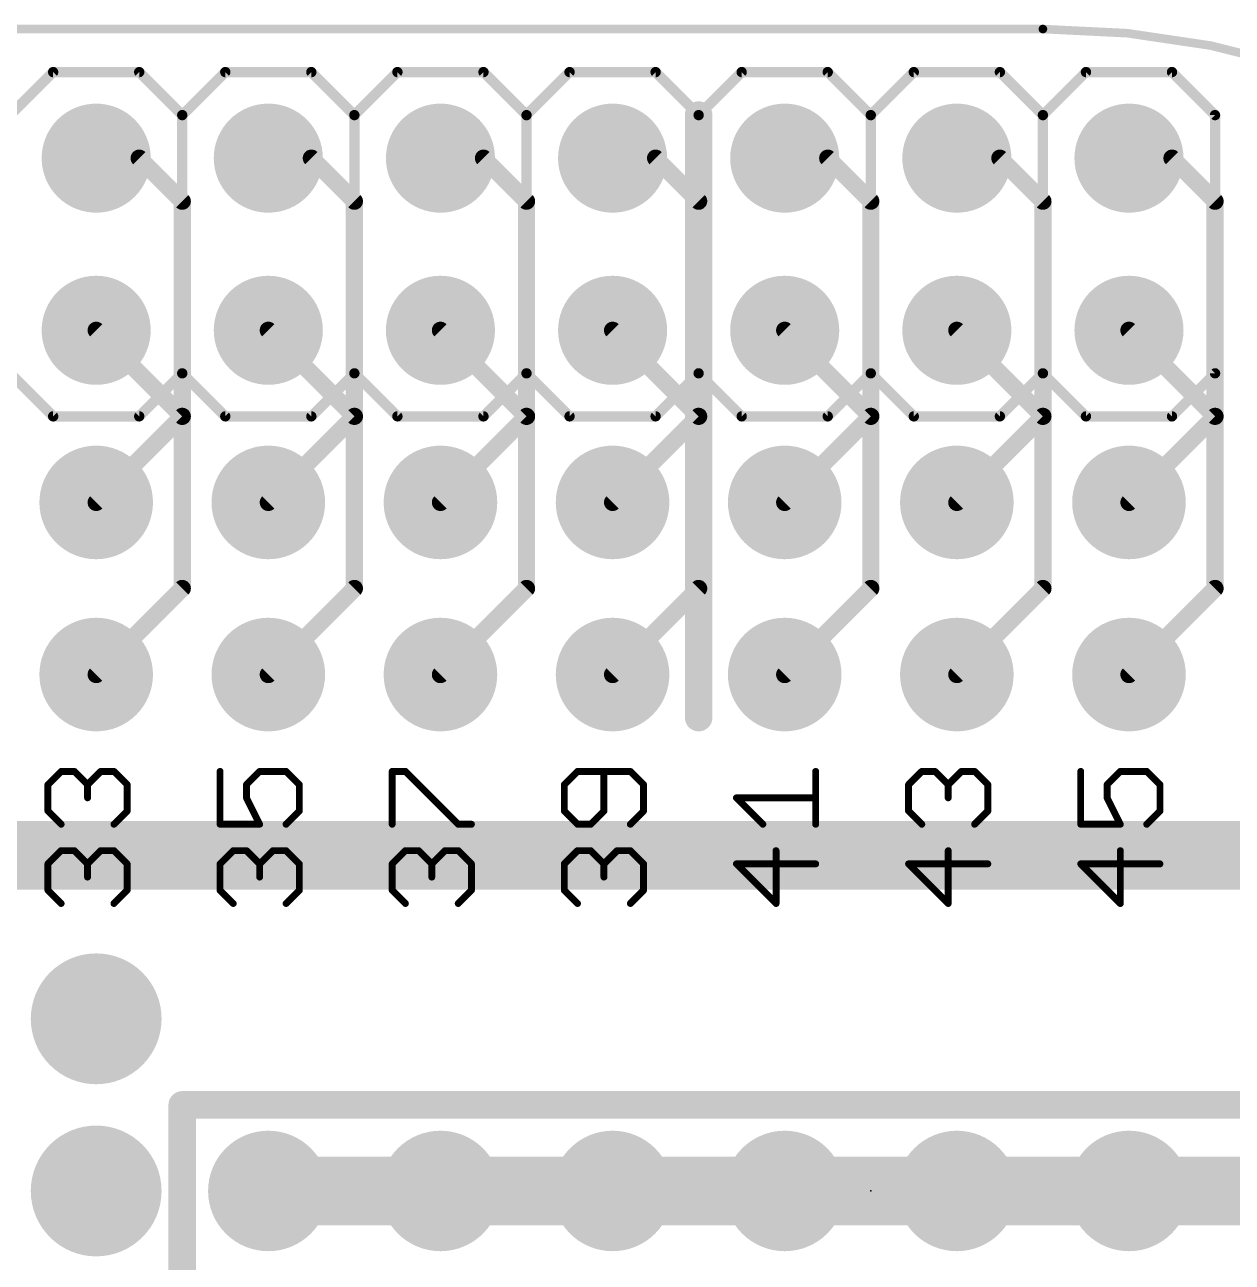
# Model space of a CAD drawing. Extents: x 0 to 86.4, y -0.1 to 54.7.
# Drawn here: x 58.64 to 76.45, y 36.41 to 54.67 of the extents above; entities that cross this region are included whole.
import ezdxf

# ---------------------------------------------------------------- set-up
doc = ezdxf.new("R2010")
doc.units = 0
for name, color, linetype in [('1', 12, 'CONTINUOUS'), ('16', 132, 'CONTINUOUS'), ('17', 110, 'CONTINUOUS'), ('20', 53, 'CONTINUOUS'), ('21', 40, 'CONTINUOUS'), ('23', 53, 'CONTINUOUS')]:
    doc.layers.add(name, color=color, linetype=linetype)

# ---------------------------------------------------------------- blocks, each defined once
blk = doc.blocks.new('ROUNDP')
at = {"const_width": 0.5}
blk.add_lwpolyline([(0, -0.25, 1), (0, 0.25, 1), (0, -0.25)], format="xyb", dxfattribs=at)

msp = doc.modelspace()

# ---------------------------------------------------------------- linework, layer by layer
at = {"layer": '1'}
for points, const_width in [([(60.325, 52.705), (59.69, 52.705)], 0.254), ([(60.96, 52.07), (60.325, 52.705)], 0.254), ([(62.865, 52.705), (62.23, 52.705)], 0.254), ([(63.5, 52.07), (62.865, 52.705)], 0.254), ([(65.405, 52.705), (64.77, 52.705)], 0.254), ([(66.04, 52.07), (65.405, 52.705)], 0.254), ([(67.945, 52.705), (67.31, 52.705)], 0.254), ([(68.58, 52.07), (67.945, 52.705)], 0.254), ([(70.485, 52.705), (69.85, 52.705)], 0.254), ([(71.12, 52.07), (70.485, 52.705)], 0.254), ([(73.025, 52.705), (72.39, 52.705)], 0.254), ([(73.66, 52.07), (73.025, 52.705)], 0.254), ([(75.565, 52.705), (74.93, 52.705)], 0.254), ([(76.2, 52.07), (75.565, 52.705)], 0.254), ([(60.96, 48.895), (60.96, 52.07)], 0.254), ([(63.5, 48.895), (63.5, 52.07)], 0.254), ([(66.04, 48.895), (66.04, 52.07)], 0.254), ([(68.58, 48.895), (68.58, 52.07)], 0.254), ([(71.12, 48.895), (71.12, 52.07)], 0.254), ([(73.66, 48.895), (73.66, 52.07)], 0.254), ([(76.2, 48.895), (76.2, 52.07)], 0.254), ([(59.69, 47.625), (60.96, 48.895)], 0.254), ([(62.23, 47.625), (63.5, 48.895)], 0.254), ([(64.77, 47.625), (66.04, 48.895)], 0.254), ([(67.31, 47.625), (68.58, 48.895)], 0.254), ([(69.85, 47.625), (71.12, 48.895)], 0.254), ([(72.39, 47.625), (73.66, 48.895)], 0.254), ([(74.93, 47.625), (76.2, 48.895)], 0.254), ([(64.77, 37.465), (62.23, 37.465)], 1.016), ([(67.31, 37.465), (64.77, 37.465)], 1.016), ([(69.85, 37.465), (67.31, 37.465)], 1.016), ([(72.39, 37.465), (69.85, 37.465)], 1.016), ([(74.93, 37.465), (72.39, 37.465)], 1.016), ([(77.47, 37.465), (74.93, 37.465)], 1.016)]:
    msp.add_lwpolyline(points, dxfattribs=dict(at, const_width=const_width))
for points, const_width in [([(59.69, 52.7685, 1), (59.69, 52.6415)], 0.127), ([(60.3699, 52.7499, 1), (60.2801, 52.6601)], 0.127), ([(60.325, 52.6415, 1), (60.325, 52.7685)], 0.127), ([(62.23, 52.7685, 1), (62.23, 52.6415)], 0.127), ([(62.9099, 52.7499, 1), (62.8201, 52.6601)], 0.127), ([(62.865, 52.6415, 1), (62.865, 52.7685)], 0.127), ([(64.77, 52.7685, 1), (64.77, 52.6415)], 0.127), ([(65.4499, 52.7499, 1), (65.3601, 52.6601)], 0.127), ([(65.405, 52.6415, 1), (65.405, 52.7685)], 0.127), ([(67.31, 52.7685, 1), (67.31, 52.6415)], 0.127), ([(67.9899, 52.7499, 1), (67.9001, 52.6601)], 0.127), ([(67.945, 52.6415, 1), (67.945, 52.7685)], 0.127), ([(69.85, 52.7685, 1), (69.85, 52.6415)], 0.127), ([(70.5299, 52.7499, 1), (70.4401, 52.6601)], 0.127), ([(70.485, 52.6415, 1), (70.485, 52.7685)], 0.127), ([(72.39, 52.7685, 1), (72.39, 52.6415)], 0.127), ([(73.0699, 52.7499, 1), (72.9801, 52.6601)], 0.127), ([(73.025, 52.6415, 1), (73.025, 52.7685)], 0.127), ([(74.93, 52.7685, 1), (74.93, 52.6415)], 0.127), ([(75.6099, 52.7499, 1), (75.5201, 52.6601)], 0.127), ([(75.565, 52.6415, 1), (75.565, 52.7685)], 0.127), ([(61.0235, 52.07, 1), (60.8965, 52.07)], 0.127), ([(60.9151, 52.0251, 1), (61.0049, 52.1149)], 0.127), ([(63.5635, 52.07, 1), (63.4365, 52.07)], 0.127), ([(63.4551, 52.0251, 1), (63.5449, 52.1149)], 0.127), ([(66.1035, 52.07, 1), (65.9765, 52.07)], 0.127), ([(65.9951, 52.0251, 1), (66.0849, 52.1149)], 0.127), ([(68.6435, 52.07, 1), (68.5165, 52.07)], 0.127), ([(68.5351, 52.0251, 1), (68.6249, 52.1149)], 0.127), ([(71.1835, 52.07, 1), (71.0565, 52.07)], 0.127), ([(71.0751, 52.0251, 1), (71.1649, 52.1149)], 0.127), ([(73.7235, 52.07, 1), (73.5965, 52.07)], 0.127), ([(73.6151, 52.0251, 1), (73.7049, 52.1149)], 0.127), ([(76.2635, 52.07, 1), (76.1365, 52.07)], 0.127), ([(76.1551, 52.0251, 1), (76.2449, 52.1149)], 0.127), ([(60.8965, 48.895, 1), (61.0235, 48.895)], 0.127), ([(61.0049, 48.8501, 1), (60.9151, 48.9399)], 0.127), ([(63.4365, 48.895, 1), (63.5635, 48.895)], 0.127), ([(63.5449, 48.8501, 1), (63.4551, 48.9399)], 0.127), ([(65.9765, 48.895, 1), (66.1035, 48.895)], 0.127), ([(66.0849, 48.8501, 1), (65.9951, 48.9399)], 0.127), ([(68.5165, 48.895, 1), (68.6435, 48.895)], 0.127), ([(68.6249, 48.8501, 1), (68.5351, 48.9399)], 0.127), ([(71.0565, 48.895, 1), (71.1835, 48.895)], 0.127), ([(71.1649, 48.8501, 1), (71.0751, 48.9399)], 0.127), ([(73.5965, 48.895, 1), (73.7235, 48.895)], 0.127), ([(73.7049, 48.8501, 1), (73.6151, 48.9399)], 0.127), ([(76.1365, 48.895, 1), (76.2635, 48.895)], 0.127), ([(76.2449, 48.8501, 1), (76.1551, 48.9399)], 0.127), ([(59.6451, 47.6699, 1), (59.7349, 47.5801)], 0.127), ([(62.1851, 47.6699, 1), (62.2749, 47.5801)], 0.127), ([(64.7251, 47.6699, 1), (64.8149, 47.5801)], 0.127), ([(67.2651, 47.6699, 1), (67.3549, 47.5801)], 0.127), ([(69.8051, 47.6699, 1), (69.8949, 47.5801)], 0.127), ([(72.3451, 47.6699, 1), (72.4349, 47.5801)], 0.127), ([(74.8851, 47.6699, 1), (74.9749, 47.5801)], 0.127), ([(62.23, 37.719, 1), (62.23, 37.211)], 0.508), ([(64.77, 37.719, 1), (64.77, 37.211)], 0.508), ([(64.77, 37.211, 1), (64.77, 37.719)], 0.508), ([(67.31, 37.719, 1), (67.31, 37.211)], 0.508), ([(67.31, 37.211, 1), (67.31, 37.719)], 0.508), ([(69.85, 37.719, 1), (69.85, 37.211)], 0.508), ([(69.85, 37.211, 1), (69.85, 37.719)], 0.508), ([(72.39, 37.719, 1), (72.39, 37.211)], 0.508), ([(72.39, 37.211, 1), (72.39, 37.719)], 0.508), ([(74.93, 37.719, 1), (74.93, 37.211)], 0.508), ([(74.93, 37.211, 1), (74.93, 37.719)], 0.508)]:
    msp.add_lwpolyline(points, format="xyb", dxfattribs=dict(at, const_width=const_width))
at = {"layer": '16'}
for points, const_width in [([(60.96, 48.895), (59.69, 50.165)], 0.254), ([(63.5, 48.895), (62.23, 50.165)], 0.254), ([(66.04, 48.895), (64.77, 50.165)], 0.254), ([(68.58, 48.895), (67.31, 50.165)], 0.254), ([(71.12, 48.895), (69.85, 50.165)], 0.254), ([(73.66, 48.895), (72.39, 50.165)], 0.254), ([(76.2, 48.895), (74.93, 50.165)], 0.254), ([(60.96, 46.355), (60.96, 48.895)], 0.254), ([(63.5, 46.355), (63.5, 48.895)], 0.254), ([(66.04, 46.355), (66.04, 48.895)], 0.254), ([(68.58, 46.355), (68.58, 48.895)], 0.254), ([(71.12, 46.355), (71.12, 48.895)], 0.254), ([(73.66, 46.355), (73.66, 48.895)], 0.254), ([(76.2, 46.355), (76.2, 48.895)], 0.254), ([(59.69, 45.085), (60.96, 46.355)], 0.254), ([(62.23, 45.085), (63.5, 46.355)], 0.254), ([(64.77, 45.085), (66.04, 46.355)], 0.254), ([(67.31, 45.085), (68.58, 46.355)], 0.254), ([(69.85, 45.085), (71.12, 46.355)], 0.254), ([(72.39, 45.085), (73.66, 46.355)], 0.254), ([(74.93, 45.085), (76.2, 46.355)], 0.254), ([(22.098, 42.418), (84.582, 42.418)], 1.016)]:
    msp.add_lwpolyline(points, dxfattribs=dict(at, const_width=const_width))
at = {"layer": '16', "const_width": 0.127}
for points in [[(59.7349, 50.2099, 1), (59.6451, 50.1201)], [(62.2749, 50.2099, 1), (62.1851, 50.1201)], [(64.8149, 50.2099, 1), (64.7251, 50.1201)], [(67.3549, 50.2099, 1), (67.2651, 50.1201)], [(69.8949, 50.2099, 1), (69.8051, 50.1201)], [(72.4349, 50.2099, 1), (72.3451, 50.1201)], [(74.9749, 50.2099, 1), (74.8851, 50.1201)], [(61.0235, 48.895, 1), (60.8965, 48.895)], [(60.9151, 48.8501, 1), (61.0049, 48.9399)], [(63.5635, 48.895, 1), (63.4365, 48.895)], [(63.4551, 48.8501, 1), (63.5449, 48.9399)], [(66.1035, 48.895, 1), (65.9765, 48.895)], [(65.9951, 48.8501, 1), (66.0849, 48.9399)], [(68.6435, 48.895, 1), (68.5165, 48.895)], [(68.5351, 48.8501, 1), (68.6249, 48.9399)], [(71.1835, 48.895, 1), (71.0565, 48.895)], [(71.0751, 48.8501, 1), (71.1649, 48.9399)], [(73.7235, 48.895, 1), (73.5965, 48.895)], [(73.6151, 48.8501, 1), (73.7049, 48.9399)], [(76.2635, 48.895, 1), (76.1365, 48.895)], [(76.1551, 48.8501, 1), (76.2449, 48.9399)], [(60.8965, 46.355, 1), (61.0235, 46.355)], [(61.0049, 46.3101, 1), (60.9151, 46.3999)], [(63.4365, 46.355, 1), (63.5635, 46.355)], [(63.5449, 46.3101, 1), (63.4551, 46.3999)], [(65.9765, 46.355, 1), (66.1035, 46.355)], [(66.0849, 46.3101, 1), (65.9951, 46.3999)], [(68.5165, 46.355, 1), (68.6435, 46.355)], [(68.6249, 46.3101, 1), (68.5351, 46.3999)], [(71.0565, 46.355, 1), (71.1835, 46.355)], [(71.1649, 46.3101, 1), (71.0751, 46.3999)], [(73.5965, 46.355, 1), (73.7235, 46.355)], [(73.7049, 46.3101, 1), (73.6151, 46.3999)], [(76.1365, 46.355, 1), (76.2635, 46.355)], [(76.2449, 46.3101, 1), (76.1551, 46.3999)], [(59.6451, 45.1299, 1), (59.7349, 45.0401)], [(62.1851, 45.1299, 1), (62.2749, 45.0401)], [(64.7251, 45.1299, 1), (64.8149, 45.0401)], [(67.2651, 45.1299, 1), (67.3549, 45.0401)], [(69.8051, 45.1299, 1), (69.8949, 45.0401)], [(72.3451, 45.1299, 1), (72.4349, 45.0401)], [(74.8851, 45.1299, 1), (74.9749, 45.0401)]]:
    msp.add_lwpolyline(points, format="xyb", dxfattribs=at)
at = {"layer": '20', "const_width": 0.127}
msp.add_lwpolyline([(73.66, 54.61), (14.605, 54.61)], dxfattribs=at)
at = {"layer": '20'}
for points, const_width in [([(73.66, 54.6418, 1), (73.66, 54.5782)], 0.0635), ([(86.36, 41.91, 0.4142), (73.66, 54.61)], 0.127), ([(73.66, 54.5782, 1), (73.66, 54.6418)], 0.0635)]:
    msp.add_lwpolyline(points, format="xyb", dxfattribs=dict(at, const_width=const_width))
at = {"layer": '21'}
for points, const_width in [([(58.42, 53.34), (59.055, 53.975)], 0.1524), ([(60.325, 53.975), (59.055, 53.975)], 0.1524), ([(60.325, 53.975), (60.96, 53.34)], 0.1524), ([(60.96, 53.34), (61.595, 53.975)], 0.1524), ([(62.865, 53.975), (61.595, 53.975)], 0.1524), ([(62.865, 53.975), (63.5, 53.34)], 0.1524), ([(63.5, 53.34), (64.135, 53.975)], 0.1524), ([(65.405, 53.975), (64.135, 53.975)], 0.1524), ([(65.405, 53.975), (66.04, 53.34)], 0.1524), ([(66.04, 53.34), (66.675, 53.975)], 0.1524), ([(67.945, 53.975), (66.675, 53.975)], 0.1524), ([(67.945, 53.975), (68.58, 53.34)], 0.1524), ([(68.58, 53.34), (69.215, 53.975)], 0.1524), ([(70.485, 53.975), (69.215, 53.975)], 0.1524), ([(70.485, 53.975), (71.12, 53.34)], 0.1524), ([(71.12, 53.34), (71.755, 53.975)], 0.1524), ([(73.025, 53.975), (71.755, 53.975)], 0.1524), ([(73.025, 53.975), (73.66, 53.34)], 0.1524), ([(73.66, 53.34), (74.295, 53.975)], 0.1524), ([(75.565, 53.975), (74.295, 53.975)], 0.1524), ([(75.565, 53.975), (76.2, 53.34)], 0.1524), ([(68.58, 44.45), (68.58, 53.34)], 0.4064), ([(60.96, 53.34), (60.96, 49.53)], 0.1524), ([(63.5, 53.34), (63.5, 49.53)], 0.1524), ([(66.04, 53.34), (66.04, 49.53)], 0.1524), ([(68.58, 53.34), (68.58, 49.53)], 0.1524), ([(71.12, 53.34), (71.12, 49.53)], 0.1524), ([(73.66, 53.34), (73.66, 49.53)], 0.1524), ([(76.2, 53.34), (76.2, 49.53)], 0.1524), ([(59.055, 48.895), (58.42, 49.53)], 0.1524), ([(60.96, 49.53), (60.325, 48.895)], 0.1524), ([(61.595, 48.895), (60.96, 49.53)], 0.1524), ([(63.5, 49.53), (62.865, 48.895)], 0.1524), ([(64.135, 48.895), (63.5, 49.53)], 0.1524), ([(66.04, 49.53), (65.405, 48.895)], 0.1524), ([(66.675, 48.895), (66.04, 49.53)], 0.1524), ([(68.58, 49.53), (67.945, 48.895)], 0.1524), ([(69.215, 48.895), (68.58, 49.53)], 0.1524), ([(71.12, 49.53), (70.485, 48.895)], 0.1524), ([(71.755, 48.895), (71.12, 49.53)], 0.1524), ([(73.66, 49.53), (73.025, 48.895)], 0.1524), ([(74.295, 48.895), (73.66, 49.53)], 0.1524), ([(76.2, 49.53), (75.565, 48.895)], 0.1524), ([(59.055, 48.895), (60.325, 48.895)], 0.1524), ([(61.595, 48.895), (62.865, 48.895)], 0.1524), ([(64.135, 48.895), (65.405, 48.895)], 0.1524), ([(66.675, 48.895), (67.945, 48.895)], 0.1524), ([(69.215, 48.895), (70.485, 48.895)], 0.1524), ([(71.755, 48.895), (73.025, 48.895)], 0.1524), ([(74.295, 48.895), (75.565, 48.895)], 0.1524), ([(58.9778, 43.4609), (59.1727, 43.6558)], 0.1016), ([(59.1727, 43.6558), (59.3676, 43.6558)], 0.1016), ([(59.3676, 43.6558), (59.5625, 43.4609)], 0.1016), ([(59.5625, 43.4609), (59.7574, 43.6558)], 0.1016), ([(59.7574, 43.6558), (59.9523, 43.6558)], 0.1016), ([(59.9523, 43.6558), (60.1472, 43.4609)], 0.1016), ([(61.5178, 43.6558), (61.5178, 42.8762)], 0.1016), ([(61.9076, 43.4609), (62.1025, 43.6558)], 0.1016), ([(62.1025, 43.6558), (62.4923, 43.6558)], 0.1016), ([(62.4923, 43.6558), (62.6872, 43.4609)], 0.1016), ([(64.0578, 42.8762), (64.0578, 43.6558)], 0.1016), ([(64.0578, 43.6558), (64.2527, 43.6558)], 0.1016), ([(64.2527, 43.6558), (65.0323, 42.8762)], 0.1016), ([(66.7927, 43.6558), (66.5978, 43.4609)], 0.1016), ([(67.5723, 43.6558), (66.7927, 43.6558)], 0.1016), ([(67.1825, 43.0711), (67.1825, 43.6558)], 0.1016), ([(67.7672, 43.4609), (67.5723, 43.6558)], 0.1016), ([(70.3072, 42.8762), (70.3072, 43.6558)], 0.1016), ([(71.6778, 43.4609), (71.8727, 43.6558)], 0.1016), ([(71.8727, 43.6558), (72.0676, 43.6558)], 0.1016), ([(72.0676, 43.6558), (72.2625, 43.4609)], 0.1016), ([(72.2625, 43.4609), (72.4574, 43.6558)], 0.1016), ([(72.4574, 43.6558), (72.6523, 43.6558)], 0.1016), ([(72.6523, 43.6558), (72.8472, 43.4609)], 0.1016), ([(74.2178, 43.6558), (74.2178, 42.8762)], 0.1016), ([(74.6076, 43.4609), (74.8025, 43.6558)], 0.1016), ([(74.8025, 43.6558), (75.1923, 43.6558)], 0.1016), ([(75.1923, 43.6558), (75.3872, 43.4609)], 0.1016), ([(58.9778, 43.0711), (58.9778, 43.4609)], 0.1016), ([(59.5625, 43.4609), (59.5625, 43.266)], 0.1016), ([(60.1472, 43.4609), (60.1472, 43.0711)], 0.1016), ([(61.9076, 43.266), (61.9076, 43.4609)], 0.1016), ([(62.6872, 43.4609), (62.6872, 43.0711)], 0.1016), ([(66.5978, 43.4609), (66.5978, 43.0711)], 0.1016), ([(67.7672, 43.0711), (67.7672, 43.4609)], 0.1016), ([(71.6778, 43.0711), (71.6778, 43.4609)], 0.1016), ([(72.2625, 43.4609), (72.2625, 43.266)], 0.1016), ([(72.8472, 43.4609), (72.8472, 43.0711)], 0.1016), ([(74.6076, 43.266), (74.6076, 43.4609)], 0.1016), ([(75.3872, 43.4609), (75.3872, 43.0711)], 0.1016), ([(62.1025, 42.8762), (61.9076, 43.266)], 0.1016), ([(69.5276, 42.8762), (69.1378, 43.266)], 0.1016), ([(69.1378, 43.266), (70.3072, 43.266)], 0.1016), ([(74.8025, 42.8762), (74.6076, 43.266)], 0.1016), ([(59.1727, 42.8762), (58.9778, 43.0711)], 0.1016), ([(60.1472, 43.0711), (59.9523, 42.8762)], 0.1016), ([(62.6872, 43.0711), (62.4923, 42.8762)], 0.1016), ([(66.5978, 43.0711), (66.7927, 42.8762)], 0.1016), ([(66.9876, 42.8762), (67.1825, 43.0711)], 0.1016), ([(67.5723, 42.8762), (67.7672, 43.0711)], 0.1016), ([(71.8727, 42.8762), (71.6778, 43.0711)], 0.1016), ([(72.8472, 43.0711), (72.6523, 42.8762)], 0.1016), ([(75.3872, 43.0711), (75.1923, 42.8762)], 0.1016), ([(61.5178, 42.8762), (62.1025, 42.8762)], 0.1016), ([(65.0323, 42.8762), (65.2272, 42.8762)], 0.1016), ([(66.7927, 42.8762), (66.9876, 42.8762)], 0.1016), ([(74.2178, 42.8762), (74.8025, 42.8762)], 0.1016), ([(58.9778, 42.2915), (59.1727, 42.4864)], 0.1016), ([(59.1727, 42.4864), (59.3676, 42.4864)], 0.1016), ([(59.3676, 42.4864), (59.5625, 42.2915)], 0.1016), ([(59.5625, 42.2915), (59.7574, 42.4864)], 0.1016), ([(59.7574, 42.4864), (59.9523, 42.4864)], 0.1016), ([(59.9523, 42.4864), (60.1472, 42.2915)], 0.1016), ([(61.5178, 42.2915), (61.7127, 42.4864)], 0.1016), ([(61.7127, 42.4864), (61.9076, 42.4864)], 0.1016), ([(61.9076, 42.4864), (62.1025, 42.2915)], 0.1016), ([(62.1025, 42.2915), (62.2974, 42.4864)], 0.1016), ([(62.2974, 42.4864), (62.4923, 42.4864)], 0.1016), ([(62.4923, 42.4864), (62.6872, 42.2915)], 0.1016), ([(64.0578, 42.2915), (64.2527, 42.4864)], 0.1016), ([(64.2527, 42.4864), (64.4476, 42.4864)], 0.1016), ([(64.4476, 42.4864), (64.6425, 42.2915)], 0.1016), ([(64.6425, 42.2915), (64.8374, 42.4864)], 0.1016), ([(64.8374, 42.4864), (65.0323, 42.4864)], 0.1016), ([(65.0323, 42.4864), (65.2272, 42.2915)], 0.1016), ([(66.5978, 42.2915), (66.7927, 42.4864)], 0.1016), ([(66.7927, 42.4864), (66.9876, 42.4864)], 0.1016), ([(66.9876, 42.4864), (67.1825, 42.2915)], 0.1016), ([(67.1825, 42.2915), (67.3774, 42.4864)], 0.1016), ([(67.3774, 42.4864), (67.5723, 42.4864)], 0.1016), ([(67.5723, 42.4864), (67.7672, 42.2915)], 0.1016), ([(69.7225, 41.7068), (69.7225, 42.4864)], 0.1016), ([(72.2625, 41.7068), (72.2625, 42.4864)], 0.1016), ([(74.8025, 41.7068), (74.8025, 42.4864)], 0.1016), ([(58.9778, 41.9017), (58.9778, 42.2915)], 0.1016), ([(59.5625, 42.2915), (59.5625, 42.0966)], 0.1016), ([(60.1472, 42.2915), (60.1472, 41.9017)], 0.1016), ([(61.5178, 41.9017), (61.5178, 42.2915)], 0.1016), ([(62.1025, 42.2915), (62.1025, 42.0966)], 0.1016), ([(62.6872, 42.2915), (62.6872, 41.9017)], 0.1016), ([(64.0578, 41.9017), (64.0578, 42.2915)], 0.1016), ([(64.6425, 42.2915), (64.6425, 42.0966)], 0.1016), ([(65.2272, 42.2915), (65.2272, 41.9017)], 0.1016), ([(66.5978, 41.9017), (66.5978, 42.2915)], 0.1016), ([(67.1825, 42.2915), (67.1825, 42.0966)], 0.1016), ([(67.7672, 42.2915), (67.7672, 41.9017)], 0.1016), ([(70.3072, 42.2915), (69.1378, 42.2915)], 0.1016), ([(69.1378, 42.2915), (69.7225, 41.7068)], 0.1016), ([(72.8472, 42.2915), (71.6778, 42.2915)], 0.1016), ([(71.6778, 42.2915), (72.2625, 41.7068)], 0.1016), ([(75.3872, 42.2915), (74.2178, 42.2915)], 0.1016), ([(74.2178, 42.2915), (74.8025, 41.7068)], 0.1016), ([(59.1727, 41.7068), (58.9778, 41.9017)], 0.1016), ([(60.1472, 41.9017), (59.9523, 41.7068)], 0.1016), ([(61.7127, 41.7068), (61.5178, 41.9017)], 0.1016), ([(62.6872, 41.9017), (62.4923, 41.7068)], 0.1016), ([(64.2527, 41.7068), (64.0578, 41.9017)], 0.1016), ([(65.2272, 41.9017), (65.0323, 41.7068)], 0.1016), ([(66.7927, 41.7068), (66.5978, 41.9017)], 0.1016), ([(67.7672, 41.9017), (67.5723, 41.7068)], 0.1016), ([(81.28, 38.735), (60.96, 38.735)], 0.4064), ([(60.96, 38.735), (60.96, 36.195)], 0.4064)]:
    msp.add_lwpolyline(points, dxfattribs=dict(at, const_width=const_width))
for points, const_width in [([(59.055, 54.0131, 1), (59.055, 53.9369)], 0.0762), ([(60.325, 53.9369, 1), (60.325, 54.0131)], 0.0762), ([(61.595, 54.0131, 1), (61.595, 53.9369)], 0.0762), ([(62.865, 53.9369, 1), (62.865, 54.0131)], 0.0762), ([(64.135, 54.0131, 1), (64.135, 53.9369)], 0.0762), ([(65.405, 53.9369, 1), (65.405, 54.0131)], 0.0762), ([(66.675, 54.0131, 1), (66.675, 53.9369)], 0.0762), ([(67.945, 53.9369, 1), (67.945, 54.0131)], 0.0762), ([(69.215, 54.0131, 1), (69.215, 53.9369)], 0.0762), ([(70.485, 53.9369, 1), (70.485, 54.0131)], 0.0762), ([(71.755, 54.0131, 1), (71.755, 53.9369)], 0.0762), ([(73.025, 53.9369, 1), (73.025, 54.0131)], 0.0762), ([(74.295, 54.0131, 1), (74.295, 53.9369)], 0.0762), ([(75.565, 53.9369, 1), (75.565, 54.0131)], 0.0762), ([(59.0819, 53.9481, 1), (59.0281, 54.0019)], 0.0762), ([(60.3519, 54.0019, 1), (60.2981, 53.9481)], 0.0762), ([(61.6219, 53.9481, 1), (61.5681, 54.0019)], 0.0762), ([(62.8919, 54.0019, 1), (62.8381, 53.9481)], 0.0762), ([(64.1619, 53.9481, 1), (64.1081, 54.0019)], 0.0762), ([(65.4319, 54.0019, 1), (65.3781, 53.9481)], 0.0762), ([(66.7019, 53.9481, 1), (66.6481, 54.0019)], 0.0762), ([(67.9719, 54.0019, 1), (67.9181, 53.9481)], 0.0762), ([(69.2419, 53.9481, 1), (69.1881, 54.0019)], 0.0762), ([(70.5119, 54.0019, 1), (70.4581, 53.9481)], 0.0762), ([(71.7819, 53.9481, 1), (71.7281, 54.0019)], 0.0762), ([(73.0519, 54.0019, 1), (72.9981, 53.9481)], 0.0762), ([(74.3219, 53.9481, 1), (74.2681, 54.0019)], 0.0762), ([(75.5919, 54.0019, 1), (75.5381, 53.9481)], 0.0762), ([(68.6816, 53.34, 1), (68.4784, 53.34)], 0.2032), ([(60.9981, 53.34, 1), (60.9219, 53.34)], 0.0762), ([(60.9331, 53.3669, 1), (60.9869, 53.3131)], 0.0762), ([(60.9331, 53.3131, 1), (60.9869, 53.3669)], 0.0762), ([(63.5381, 53.34, 1), (63.4619, 53.34)], 0.0762), ([(63.4731, 53.3669, 1), (63.5269, 53.3131)], 0.0762), ([(63.4731, 53.3131, 1), (63.5269, 53.3669)], 0.0762), ([(66.0781, 53.34, 1), (66.0019, 53.34)], 0.0762), ([(66.0131, 53.3669, 1), (66.0669, 53.3131)], 0.0762), ([(66.0131, 53.3131, 1), (66.0669, 53.3669)], 0.0762), ([(68.6181, 53.34, 1), (68.5419, 53.34)], 0.0762), ([(68.5531, 53.3669, 1), (68.6069, 53.3131)], 0.0762), ([(68.5531, 53.3131, 1), (68.6069, 53.3669)], 0.0762), ([(71.1581, 53.34, 1), (71.0819, 53.34)], 0.0762), ([(71.0931, 53.3669, 1), (71.1469, 53.3131)], 0.0762), ([(71.0931, 53.3131, 1), (71.1469, 53.3669)], 0.0762), ([(73.6981, 53.34, 1), (73.6219, 53.34)], 0.0762), ([(73.6331, 53.3669, 1), (73.6869, 53.3131)], 0.0762), ([(73.6331, 53.3131, 1), (73.6869, 53.3669)], 0.0762), ([(76.2381, 53.34, 1), (76.1619, 53.34)], 0.0762), ([(76.1731, 53.3131, 1), (76.2269, 53.3669)], 0.0762), ([(60.9219, 49.53, 1), (60.9981, 49.53)], 0.0762), ([(60.9869, 49.5569, 1), (60.9331, 49.5031)], 0.0762), ([(60.9869, 49.5031, 1), (60.9331, 49.5569)], 0.0762), ([(63.4619, 49.53, 1), (63.5381, 49.53)], 0.0762), ([(63.5269, 49.5569, 1), (63.4731, 49.5031)], 0.0762), ([(63.5269, 49.5031, 1), (63.4731, 49.5569)], 0.0762), ([(66.0019, 49.53, 1), (66.0781, 49.53)], 0.0762), ([(66.0669, 49.5569, 1), (66.0131, 49.5031)], 0.0762), ([(66.0669, 49.5031, 1), (66.0131, 49.5569)], 0.0762), ([(68.5419, 49.53, 1), (68.6181, 49.53)], 0.0762), ([(68.6069, 49.5569, 1), (68.5531, 49.5031)], 0.0762), ([(68.6069, 49.5031, 1), (68.5531, 49.5569)], 0.0762), ([(71.0819, 49.53, 1), (71.1581, 49.53)], 0.0762), ([(71.1469, 49.5569, 1), (71.0931, 49.5031)], 0.0762), ([(71.1469, 49.5031, 1), (71.0931, 49.5569)], 0.0762), ([(73.6219, 49.53, 1), (73.6981, 49.53)], 0.0762), ([(73.6869, 49.5569, 1), (73.6331, 49.5031)], 0.0762), ([(73.6869, 49.5031, 1), (73.6331, 49.5569)], 0.0762), ([(76.1619, 49.53, 1), (76.2381, 49.53)], 0.0762), ([(76.2269, 49.5031, 1), (76.1731, 49.5569)], 0.0762), ([(59.055, 48.9331, 1), (59.055, 48.8569)], 0.0762), ([(59.0281, 48.8681, 1), (59.0819, 48.9219)], 0.0762), ([(60.2981, 48.9219, 1), (60.3519, 48.8681)], 0.0762), ([(60.325, 48.8569, 1), (60.325, 48.9331)], 0.0762), ([(61.595, 48.9331, 1), (61.595, 48.8569)], 0.0762), ([(61.5681, 48.8681, 1), (61.6219, 48.9219)], 0.0762), ([(62.8381, 48.9219, 1), (62.8919, 48.8681)], 0.0762), ([(62.865, 48.8569, 1), (62.865, 48.9331)], 0.0762), ([(64.135, 48.9331, 1), (64.135, 48.8569)], 0.0762), ([(64.1081, 48.8681, 1), (64.1619, 48.9219)], 0.0762), ([(65.3781, 48.9219, 1), (65.4319, 48.8681)], 0.0762), ([(65.405, 48.8569, 1), (65.405, 48.9331)], 0.0762), ([(66.675, 48.9331, 1), (66.675, 48.8569)], 0.0762), ([(66.6481, 48.8681, 1), (66.7019, 48.9219)], 0.0762), ([(67.9181, 48.9219, 1), (67.9719, 48.8681)], 0.0762), ([(67.945, 48.8569, 1), (67.945, 48.9331)], 0.0762), ([(69.215, 48.9331, 1), (69.215, 48.8569)], 0.0762), ([(69.1881, 48.8681, 1), (69.2419, 48.9219)], 0.0762), ([(70.4581, 48.9219, 1), (70.5119, 48.8681)], 0.0762), ([(70.485, 48.8569, 1), (70.485, 48.9331)], 0.0762), ([(71.755, 48.9331, 1), (71.755, 48.8569)], 0.0762), ([(71.7281, 48.8681, 1), (71.7819, 48.9219)], 0.0762), ([(72.9981, 48.9219, 1), (73.0519, 48.8681)], 0.0762), ([(73.025, 48.8569, 1), (73.025, 48.9331)], 0.0762), ([(74.295, 48.9331, 1), (74.295, 48.8569)], 0.0762), ([(74.2681, 48.8681, 1), (74.3219, 48.9219)], 0.0762), ([(75.5381, 48.9219, 1), (75.5919, 48.8681)], 0.0762), ([(75.565, 48.8569, 1), (75.565, 48.9331)], 0.0762), ([(68.4784, 44.45, 1), (68.6816, 44.45)], 0.2032), ([(59.1727, 43.6812, 1), (59.1727, 43.6304)], 0.0508), ([(59.1907, 43.6378, 1), (59.1547, 43.6738)], 0.0508), ([(59.3856, 43.6738, 1), (59.3496, 43.6378)], 0.0508), ([(59.3676, 43.6304, 1), (59.3676, 43.6812)], 0.0508), ([(59.7574, 43.6812, 1), (59.7574, 43.6304)], 0.0508), ([(59.7754, 43.6378, 1), (59.7394, 43.6738)], 0.0508), ([(59.9703, 43.6738, 1), (59.9343, 43.6378)], 0.0508), ([(59.9523, 43.6304, 1), (59.9523, 43.6812)], 0.0508), ([(61.5432, 43.6558, 1), (61.4924, 43.6558)], 0.0508), ([(62.1025, 43.6812, 1), (62.1025, 43.6304)], 0.0508), ([(62.1205, 43.6378, 1), (62.0845, 43.6738)], 0.0508), ([(62.5103, 43.6738, 1), (62.4743, 43.6378)], 0.0508), ([(62.4923, 43.6304, 1), (62.4923, 43.6812)], 0.0508), ([(64.0832, 43.6558, 1), (64.0324, 43.6558)], 0.0508), ([(64.0578, 43.6812, 1), (64.0578, 43.6304)], 0.0508), ([(64.2707, 43.6738, 1), (64.2347, 43.6378)], 0.0508), ([(64.2527, 43.6304, 1), (64.2527, 43.6812)], 0.0508), ([(66.7927, 43.6812, 1), (66.7927, 43.6304)], 0.0508), ([(66.8107, 43.6378, 1), (66.7747, 43.6738)], 0.0508), ([(67.2079, 43.6558, 1), (67.1571, 43.6558)], 0.0508), ([(67.5903, 43.6738, 1), (67.5543, 43.6378)], 0.0508), ([(67.5723, 43.6304, 1), (67.5723, 43.6812)], 0.0508), ([(70.3326, 43.6558, 1), (70.2818, 43.6558)], 0.0508), ([(71.8727, 43.6812, 1), (71.8727, 43.6304)], 0.0508), ([(71.8907, 43.6378, 1), (71.8547, 43.6738)], 0.0508), ([(72.0856, 43.6738, 1), (72.0496, 43.6378)], 0.0508), ([(72.0676, 43.6304, 1), (72.0676, 43.6812)], 0.0508), ([(72.4574, 43.6812, 1), (72.4574, 43.6304)], 0.0508), ([(72.4754, 43.6378, 1), (72.4394, 43.6738)], 0.0508), ([(72.6703, 43.6738, 1), (72.6343, 43.6378)], 0.0508), ([(72.6523, 43.6304, 1), (72.6523, 43.6812)], 0.0508), ([(74.2432, 43.6558, 1), (74.1924, 43.6558)], 0.0508), ([(74.8025, 43.6812, 1), (74.8025, 43.6304)], 0.0508), ([(74.8205, 43.6378, 1), (74.7845, 43.6738)], 0.0508), ([(75.2103, 43.6738, 1), (75.1743, 43.6378)], 0.0508), ([(75.1923, 43.6304, 1), (75.1923, 43.6812)], 0.0508), ([(58.9598, 43.4789, 1), (58.9958, 43.4429)], 0.0508), ([(59.0032, 43.4609, 1), (58.9524, 43.4609)], 0.0508), ([(59.5445, 43.4789, 1), (59.5805, 43.4429)], 0.0508), ([(59.5879, 43.4609, 1), (59.5371, 43.4609)], 0.0508), ([(59.5445, 43.4429, 1), (59.5805, 43.4789)], 0.0508), ([(60.1726, 43.4609, 1), (60.1218, 43.4609)], 0.0508), ([(60.1292, 43.4429, 1), (60.1652, 43.4789)], 0.0508), ([(61.8896, 43.4789, 1), (61.9256, 43.4429)], 0.0508), ([(61.933, 43.4609, 1), (61.8822, 43.4609)], 0.0508), ([(62.7126, 43.4609, 1), (62.6618, 43.4609)], 0.0508), ([(62.6692, 43.4429, 1), (62.7052, 43.4789)], 0.0508), ([(66.5798, 43.4789, 1), (66.6158, 43.4429)], 0.0508), ([(66.6232, 43.4609, 1), (66.5724, 43.4609)], 0.0508), ([(67.7926, 43.4609, 1), (67.7418, 43.4609)], 0.0508), ([(67.7492, 43.4429, 1), (67.7852, 43.4789)], 0.0508), ([(71.6598, 43.4789, 1), (71.6958, 43.4429)], 0.0508), ([(71.7032, 43.4609, 1), (71.6524, 43.4609)], 0.0508), ([(72.2445, 43.4789, 1), (72.2805, 43.4429)], 0.0508), ([(72.2879, 43.4609, 1), (72.2371, 43.4609)], 0.0508), ([(72.2445, 43.4429, 1), (72.2805, 43.4789)], 0.0508), ([(72.8726, 43.4609, 1), (72.8218, 43.4609)], 0.0508), ([(72.8292, 43.4429, 1), (72.8652, 43.4789)], 0.0508), ([(74.5896, 43.4789, 1), (74.6256, 43.4429)], 0.0508), ([(74.633, 43.4609, 1), (74.5822, 43.4609)], 0.0508), ([(75.4126, 43.4609, 1), (75.3618, 43.4609)], 0.0508), ([(75.3692, 43.4429, 1), (75.4052, 43.4789)], 0.0508), ([(59.5371, 43.266, 1), (59.5879, 43.266)], 0.0508), ([(61.9303, 43.2774, 1), (61.8849, 43.2546)], 0.0508), ([(61.8822, 43.266, 1), (61.933, 43.266)], 0.0508), ([(69.1558, 43.284, 1), (69.1198, 43.248)], 0.0508), ([(69.1378, 43.2914, 1), (69.1378, 43.2406)], 0.0508), ([(70.3072, 43.2406, 1), (70.3072, 43.2914)], 0.0508), ([(72.2371, 43.266, 1), (72.2879, 43.266)], 0.0508), ([(74.6303, 43.2774, 1), (74.5849, 43.2546)], 0.0508), ([(74.5822, 43.266, 1), (74.633, 43.266)], 0.0508), ([(58.9958, 43.0891, 1), (58.9598, 43.0531)], 0.0508), ([(58.9524, 43.0711, 1), (59.0032, 43.0711)], 0.0508), ([(60.1218, 43.0711, 1), (60.1726, 43.0711)], 0.0508), ([(60.1652, 43.0531, 1), (60.1292, 43.0891)], 0.0508), ([(62.6618, 43.0711, 1), (62.7126, 43.0711)], 0.0508), ([(62.7052, 43.0531, 1), (62.6692, 43.0891)], 0.0508), ([(66.6158, 43.0891, 1), (66.5798, 43.0531)], 0.0508), ([(66.5724, 43.0711, 1), (66.6232, 43.0711)], 0.0508), ([(67.1571, 43.0711, 1), (67.2079, 43.0711)], 0.0508), ([(67.2005, 43.0531, 1), (67.1645, 43.0891)], 0.0508), ([(67.7418, 43.0711, 1), (67.7926, 43.0711)], 0.0508), ([(67.7852, 43.0531, 1), (67.7492, 43.0891)], 0.0508), ([(71.6958, 43.0891, 1), (71.6598, 43.0531)], 0.0508), ([(71.6524, 43.0711, 1), (71.7032, 43.0711)], 0.0508), ([(72.8218, 43.0711, 1), (72.8726, 43.0711)], 0.0508), ([(72.8652, 43.0531, 1), (72.8292, 43.0891)], 0.0508), ([(75.3618, 43.0711, 1), (75.4126, 43.0711)], 0.0508), ([(75.4052, 43.0531, 1), (75.3692, 43.0891)], 0.0508), ([(59.1547, 42.8582, 1), (59.1907, 42.8942)], 0.0508), ([(59.9343, 42.8942, 1), (59.9703, 42.8582)], 0.0508), ([(61.5178, 42.9016, 1), (61.5178, 42.8508)], 0.0508), ([(62.0798, 42.8648, 1), (62.1252, 42.8876)], 0.0508), ([(62.1025, 42.8508, 1), (62.1025, 42.9016)], 0.0508), ([(62.4743, 42.8942, 1), (62.5103, 42.8582)], 0.0508), ([(65.0323, 42.9016, 1), (65.0323, 42.8508)], 0.0508), ([(65.0143, 42.8582, 1), (65.0503, 42.8942)], 0.0508), ([(65.2272, 42.8508, 1), (65.2272, 42.9016)], 0.0508), ([(66.7927, 42.9016, 1), (66.7927, 42.8508)], 0.0508), ([(66.7747, 42.8582, 1), (66.8107, 42.8942)], 0.0508), ([(66.9696, 42.8942, 1), (67.0056, 42.8582)], 0.0508), ([(66.9876, 42.8508, 1), (66.9876, 42.9016)], 0.0508), ([(67.5543, 42.8942, 1), (67.5903, 42.8582)], 0.0508), ([(69.5096, 42.8582, 1), (69.5456, 42.8942)], 0.0508), ([(71.8547, 42.8582, 1), (71.8907, 42.8942)], 0.0508), ([(72.6343, 42.8942, 1), (72.6703, 42.8582)], 0.0508), ([(74.2178, 42.9016, 1), (74.2178, 42.8508)], 0.0508), ([(74.7798, 42.8648, 1), (74.8252, 42.8876)], 0.0508), ([(74.8025, 42.8508, 1), (74.8025, 42.9016)], 0.0508), ([(75.1743, 42.8942, 1), (75.2103, 42.8582)], 0.0508), ([(61.4924, 42.8762, 1), (61.5432, 42.8762)], 0.0508), ([(64.0324, 42.8762, 1), (64.0832, 42.8762)], 0.0508), ([(70.2818, 42.8762, 1), (70.3326, 42.8762)], 0.0508), ([(74.1924, 42.8762, 1), (74.2432, 42.8762)], 0.0508), ([(59.1727, 42.5118, 1), (59.1727, 42.461)], 0.0508), ([(59.1907, 42.4684, 1), (59.1547, 42.5044)], 0.0508), ([(59.3856, 42.5044, 1), (59.3496, 42.4684)], 0.0508), ([(59.3676, 42.461, 1), (59.3676, 42.5118)], 0.0508), ([(59.7574, 42.5118, 1), (59.7574, 42.461)], 0.0508), ([(59.7754, 42.4684, 1), (59.7394, 42.5044)], 0.0508), ([(59.9703, 42.5044, 1), (59.9343, 42.4684)], 0.0508), ([(59.9523, 42.461, 1), (59.9523, 42.5118)], 0.0508), ([(61.7127, 42.5118, 1), (61.7127, 42.461)], 0.0508), ([(61.7307, 42.4684, 1), (61.6947, 42.5044)], 0.0508), ([(61.9256, 42.5044, 1), (61.8896, 42.4684)], 0.0508), ([(61.9076, 42.461, 1), (61.9076, 42.5118)], 0.0508), ([(62.2974, 42.5118, 1), (62.2974, 42.461)], 0.0508), ([(62.3154, 42.4684, 1), (62.2794, 42.5044)], 0.0508), ([(62.5103, 42.5044, 1), (62.4743, 42.4684)], 0.0508), ([(62.4923, 42.461, 1), (62.4923, 42.5118)], 0.0508), ([(64.2527, 42.5118, 1), (64.2527, 42.461)], 0.0508), ([(64.2707, 42.4684, 1), (64.2347, 42.5044)], 0.0508), ([(64.4656, 42.5044, 1), (64.4296, 42.4684)], 0.0508), ([(64.4476, 42.461, 1), (64.4476, 42.5118)], 0.0508), ([(64.8374, 42.5118, 1), (64.8374, 42.461)], 0.0508), ([(64.8554, 42.4684, 1), (64.8194, 42.5044)], 0.0508), ([(65.0503, 42.5044, 1), (65.0143, 42.4684)], 0.0508), ([(65.0323, 42.461, 1), (65.0323, 42.5118)], 0.0508), ([(66.7927, 42.5118, 1), (66.7927, 42.461)], 0.0508), ([(66.8107, 42.4684, 1), (66.7747, 42.5044)], 0.0508), ([(67.0056, 42.5044, 1), (66.9696, 42.4684)], 0.0508), ([(66.9876, 42.461, 1), (66.9876, 42.5118)], 0.0508), ([(67.3774, 42.5118, 1), (67.3774, 42.461)], 0.0508), ([(67.3954, 42.4684, 1), (67.3594, 42.5044)], 0.0508), ([(67.5903, 42.5044, 1), (67.5543, 42.4684)], 0.0508), ([(67.5723, 42.461, 1), (67.5723, 42.5118)], 0.0508), ([(69.7479, 42.4864, 1), (69.6971, 42.4864)], 0.0508), ([(72.2879, 42.4864, 1), (72.2371, 42.4864)], 0.0508), ([(74.8279, 42.4864, 1), (74.7771, 42.4864)], 0.0508), ([(58.9598, 42.3095, 1), (58.9958, 42.2735)], 0.0508), ([(59.0032, 42.2915, 1), (58.9524, 42.2915)], 0.0508), ([(59.5445, 42.3095, 1), (59.5805, 42.2735)], 0.0508), ([(59.5879, 42.2915, 1), (59.5371, 42.2915)], 0.0508), ([(59.5445, 42.2735, 1), (59.5805, 42.3095)], 0.0508), ([(60.1726, 42.2915, 1), (60.1218, 42.2915)], 0.0508), ([(60.1292, 42.2735, 1), (60.1652, 42.3095)], 0.0508), ([(61.4998, 42.3095, 1), (61.5358, 42.2735)], 0.0508), ([(61.5432, 42.2915, 1), (61.4924, 42.2915)], 0.0508), ([(62.0845, 42.3095, 1), (62.1205, 42.2735)], 0.0508), ([(62.1279, 42.2915, 1), (62.0771, 42.2915)], 0.0508), ([(62.0845, 42.2735, 1), (62.1205, 42.3095)], 0.0508), ([(62.7126, 42.2915, 1), (62.6618, 42.2915)], 0.0508), ([(62.6692, 42.2735, 1), (62.7052, 42.3095)], 0.0508), ([(64.0398, 42.3095, 1), (64.0758, 42.2735)], 0.0508), ([(64.0832, 42.2915, 1), (64.0324, 42.2915)], 0.0508), ([(64.6245, 42.3095, 1), (64.6605, 42.2735)], 0.0508), ([(64.6679, 42.2915, 1), (64.6171, 42.2915)], 0.0508), ([(64.6245, 42.2735, 1), (64.6605, 42.3095)], 0.0508), ([(65.2526, 42.2915, 1), (65.2018, 42.2915)], 0.0508), ([(65.2092, 42.2735, 1), (65.2452, 42.3095)], 0.0508), ([(66.5798, 42.3095, 1), (66.6158, 42.2735)], 0.0508), ([(66.6232, 42.2915, 1), (66.5724, 42.2915)], 0.0508), ([(67.1645, 42.3095, 1), (67.2005, 42.2735)], 0.0508), ([(67.2079, 42.2915, 1), (67.1571, 42.2915)], 0.0508), ([(67.1645, 42.2735, 1), (67.2005, 42.3095)], 0.0508), ([(67.7926, 42.2915, 1), (67.7418, 42.2915)], 0.0508), ([(67.7492, 42.2735, 1), (67.7852, 42.3095)], 0.0508), ([(69.1558, 42.3095, 1), (69.1198, 42.2735)], 0.0508), ([(69.1378, 42.3169, 1), (69.1378, 42.2661)], 0.0508), ([(70.3072, 42.2661, 1), (70.3072, 42.3169)], 0.0508), ([(71.6958, 42.3095, 1), (71.6598, 42.2735)], 0.0508), ([(71.6778, 42.3169, 1), (71.6778, 42.2661)], 0.0508), ([(72.8472, 42.2661, 1), (72.8472, 42.3169)], 0.0508), ([(74.2358, 42.3095, 1), (74.1998, 42.2735)], 0.0508), ([(74.2178, 42.3169, 1), (74.2178, 42.2661)], 0.0508), ([(75.3872, 42.2661, 1), (75.3872, 42.3169)], 0.0508), ([(59.5371, 42.0966, 1), (59.5879, 42.0966)], 0.0508), ([(62.0771, 42.0966, 1), (62.1279, 42.0966)], 0.0508), ([(64.6171, 42.0966, 1), (64.6679, 42.0966)], 0.0508), ([(67.1571, 42.0966, 1), (67.2079, 42.0966)], 0.0508), ([(58.9958, 41.9197, 1), (58.9598, 41.8837)], 0.0508), ([(58.9524, 41.9017, 1), (59.0032, 41.9017)], 0.0508), ([(60.1218, 41.9017, 1), (60.1726, 41.9017)], 0.0508), ([(60.1652, 41.8837, 1), (60.1292, 41.9197)], 0.0508), ([(61.5358, 41.9197, 1), (61.4998, 41.8837)], 0.0508), ([(61.4924, 41.9017, 1), (61.5432, 41.9017)], 0.0508), ([(62.6618, 41.9017, 1), (62.7126, 41.9017)], 0.0508), ([(62.7052, 41.8837, 1), (62.6692, 41.9197)], 0.0508), ([(64.0758, 41.9197, 1), (64.0398, 41.8837)], 0.0508), ([(64.0324, 41.9017, 1), (64.0832, 41.9017)], 0.0508), ([(65.2018, 41.9017, 1), (65.2526, 41.9017)], 0.0508), ([(65.2452, 41.8837, 1), (65.2092, 41.9197)], 0.0508), ([(66.6158, 41.9197, 1), (66.5798, 41.8837)], 0.0508), ([(66.5724, 41.9017, 1), (66.6232, 41.9017)], 0.0508), ([(67.7418, 41.9017, 1), (67.7926, 41.9017)], 0.0508), ([(67.7852, 41.8837, 1), (67.7492, 41.9197)], 0.0508), ([(59.1547, 41.6888, 1), (59.1907, 41.7248)], 0.0508), ([(59.9343, 41.7248, 1), (59.9703, 41.6888)], 0.0508), ([(61.6947, 41.6888, 1), (61.7307, 41.7248)], 0.0508), ([(62.4743, 41.7248, 1), (62.5103, 41.6888)], 0.0508), ([(64.2347, 41.6888, 1), (64.2707, 41.7248)], 0.0508), ([(65.0143, 41.7248, 1), (65.0503, 41.6888)], 0.0508), ([(66.7747, 41.6888, 1), (66.8107, 41.7248)], 0.0508), ([(67.5543, 41.7248, 1), (67.5903, 41.6888)], 0.0508), ([(69.6971, 41.7068, 1), (69.7479, 41.7068)], 0.0508), ([(69.7045, 41.6888, 1), (69.7405, 41.7248)], 0.0508), ([(72.2371, 41.7068, 1), (72.2879, 41.7068)], 0.0508), ([(72.2445, 41.6888, 1), (72.2805, 41.7248)], 0.0508), ([(74.7771, 41.7068, 1), (74.8279, 41.7068)], 0.0508), ([(74.7845, 41.6888, 1), (74.8205, 41.7248)], 0.0508), ([(60.96, 38.8366, 1), (60.96, 38.6334)], 0.2032), ([(61.0616, 38.735, 1), (60.8584, 38.735)], 0.2032)]:
    msp.add_lwpolyline(points, format="xyb", dxfattribs=dict(at, const_width=const_width))
at = {"layer": '23'}
msp.add_point((71.12, 37.465), dxfattribs=at)

# ---------------------------------------------------------------- block references
at = {"layer": '17', "xscale": 1.6096, "yscale": 1.6096}
for p in [(59.69, 52.705), (59.69, 52.705), (62.23, 52.705), (62.23, 52.705), (64.77, 52.705), (64.77, 52.705), (67.31, 52.705), (67.31, 52.705), (69.85, 52.705), (69.85, 52.705), (72.39, 52.705), (72.39, 52.705), (74.93, 52.705), (74.93, 52.705), (59.69, 50.165), (59.69, 50.165), (62.23, 50.165), (62.23, 50.165), (64.77, 50.165), (64.77, 50.165), (67.31, 50.165), (67.31, 50.165), (69.85, 50.165), (69.85, 50.165), (72.39, 50.165), (72.39, 50.165), (74.93, 50.165), (74.93, 50.165)]:
    msp.add_blockref('ROUNDP', p, dxfattribs=at)
at = {"layer": '17'}
for p, xscale, yscale, rotation in [((59.69, 47.625), 1.6764, 1.6764, 90), ((59.69, 47.625), 1.6764, 1.6764, 90), ((62.23, 47.625), 1.6764, 1.6764, 90), ((62.23, 47.625), 1.6764, 1.6764, 90), ((64.77, 47.625), 1.6764, 1.6764, 90), ((64.77, 47.625), 1.6764, 1.6764, 90), ((67.31, 47.625), 1.6764, 1.6764, 90), ((67.31, 47.625), 1.6764, 1.6764, 90), ((69.85, 47.625), 1.6764, 1.6764, 90), ((69.85, 47.625), 1.6764, 1.6764, 90), ((72.39, 47.625), 1.6764, 1.6764, 90), ((72.39, 47.625), 1.6764, 1.6764, 90), ((74.93, 47.625), 1.6764, 1.6764, 90), ((74.93, 47.625), 1.6764, 1.6764, 90), ((59.69, 45.085), 1.6764, 1.6764, 270), ((59.69, 45.085), 1.6764, 1.6764, 270), ((62.23, 45.085), 1.6764, 1.6764, 270), ((62.23, 45.085), 1.6764, 1.6764, 270), ((64.77, 45.085), 1.6764, 1.6764, 270), ((64.77, 45.085), 1.6764, 1.6764, 270), ((67.31, 45.085), 1.6764, 1.6764, 270), ((67.31, 45.085), 1.6764, 1.6764, 270), ((69.85, 45.085), 1.6764, 1.6764, 270), ((69.85, 45.085), 1.6764, 1.6764, 270), ((72.39, 45.085), 1.6764, 1.6764, 270), ((72.39, 45.085), 1.6764, 1.6764, 270), ((74.93, 45.085), 1.6764, 1.6764, 270), ((74.93, 45.085), 1.6764, 1.6764, 270), ((59.69, 40.005), 1.9304, 1.9304, 180), ((59.69, 40.005), 1.9304, 1.9304, 180), ((59.69, 37.465), 1.9304, 1.9304, 180), ((59.69, 37.465), 1.9304, 1.9304, 180), ((62.23, 37.465), 1.778, 1.778, 90), ((62.23, 37.465), 1.778, 1.778, 90), ((64.77, 37.465), 1.778, 1.778, 90), ((64.77, 37.465), 1.778, 1.778, 90), ((67.31, 37.465), 1.778, 1.778, 90), ((67.31, 37.465), 1.778, 1.778, 90), ((69.85, 37.465), 1.778, 1.778, 90), ((69.85, 37.465), 1.778, 1.778, 90), ((72.39, 37.465), 1.778, 1.778, 90), ((72.39, 37.465), 1.778, 1.778, 90), ((74.93, 37.465), 1.778, 1.778, 90), ((74.93, 37.465), 1.778, 1.778, 90)]:
    msp.add_blockref('ROUNDP', p, dxfattribs=dict(at, xscale=xscale, yscale=yscale, rotation=rotation))

doc.saveas('drawing.dxf')
